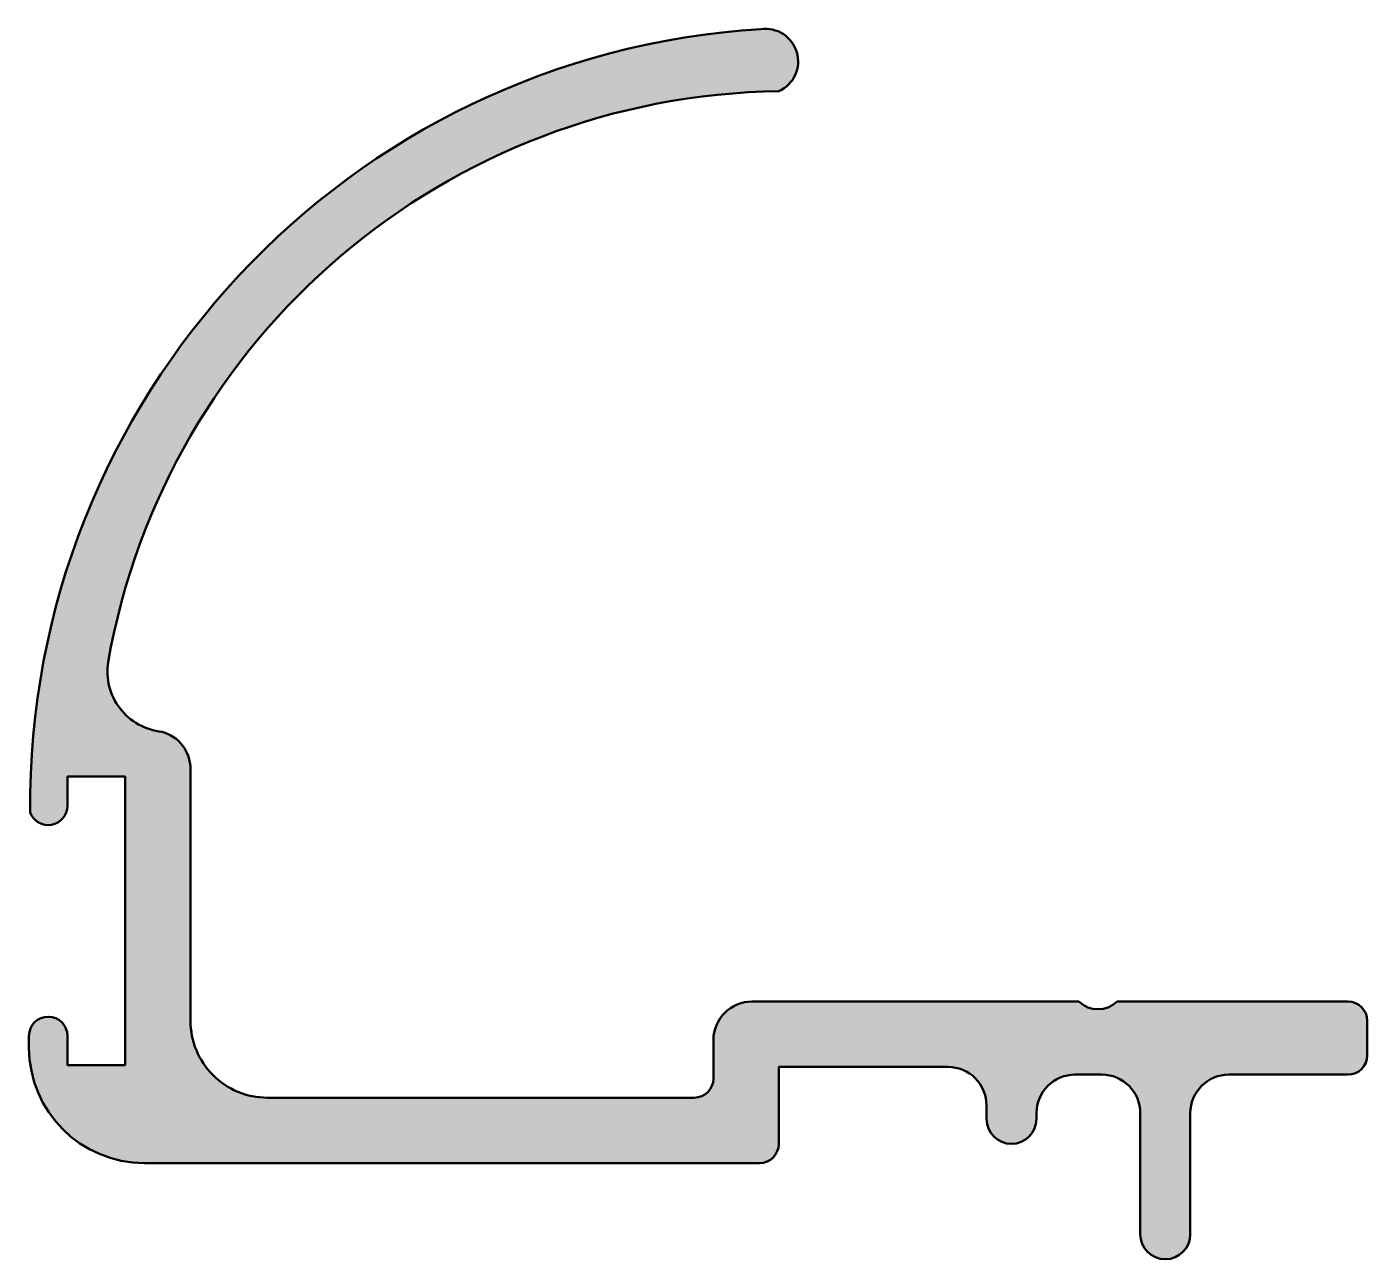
# Model space of a CAD drawing. Extents: x -19.6 to 15.3, y -5 to 27.1.
import ezdxf

# ---------------------------------------------------------------- set-up
doc = ezdxf.new("R2010")
doc.units = 0
doc.layers.add('0S-Alu contour', color=7, linetype='Continuous', lineweight=50)
doc.layers.add('0S-Alu hatch', color=252, linetype='Continuous', lineweight=25)

# ---------------------------------------------------------------- blocks, each defined once
blk = doc.blocks.new('189940__ABC3DD76_2F4B_4D2C_B52D_984A722CF051_')
at = {"layer": '0S-Alu hatch'}
h = blk.add_hatch(color=256, dxfattribs=at)
edge = h.paths.add_edge_path()
edge.add_ellipse((14.79997884048263, 1.199957478177938), major_axis=(-0.5000394716220118, 0), ratio=1, start_angle=180.0045225792304, end_angle=269.9954774208255, ccw=False)
edge.add_line((15.30001831054687, 1.199996948242672), (15.30001831054687, 0.300003051757812))
edge.add_ellipse((14.79997884048263, 0.3000425218220604), major_axis=(-0.5000394716220111, 0), ratio=1, start_angle=90.0045225791747, end_angle=179.9954774207698, ccw=False)
edge.add_line((14.80001831054687, -0.1999969482421875), (11.70001220703125, -0.1999969482421875))
edge.add_arc((11.69999415071556, -1.199978891926501), 0.9999819438473329, 89.99896543063728, 180.0010345700579)
edge.add_line((10.70001220703125, -1.199996948248171), (10.70001220703125, -4.349995374679565))
edge.add_ellipse((10.05000305175781, -4.349995374679567), major_axis=(-0.6500091552734375, 0), ratio=1, start_angle=0, end_angle=180, ccw=False)
edge.add_line((9.399993896484375, -4.349995374679567), (9.399993896484375, -1.199996948242187))
edge.add_arc((8.400024967846822, -1.199965876879742), 0.9999689291202848, 359.9982196868392, 450.0017803132481)
edge.add_line((8.399993896484375, -0.1999969482421877), (7.70001220703125, -0.1999969482421878))
edge.add_arc((7.69999415071556, -1.199978891926498), 0.9999819438473284, 89.99896543063703, 180.0010345700579)
edge.add_line((6.70001220703125, -1.199996948248167), (6.70001220703125, -1.349998474121093))
edge.add_ellipse((6.050003051757812, -1.349998474121095), major_axis=(-0.6500091552734375, 0), ratio=1, start_angle=0, end_angle=180, ccw=False)
edge.add_line((5.399993896484375, -1.349998474121095), (5.399993896484375, -1))
edge.add_arc((4.400024967846819, -0.9999689286375549), 0.9999689291202846, 359.9982196868392, 450.001780313248)
edge.add_line((4.399993896484375, 0), (0, 0))
edge.add_line((0, 0), (0, -2))
edge.add_ellipse((-0.500000187640975, -1.999999812359025), major_axis=(-0.5000001876410102, 0), ratio=1, start_angle=90.00002150206382, end_angle=179.999978502529, ccw=False)
edge.add_line((-0.5000000000000001, -2.5), (-16.5, -2.5))
edge.add_ellipse((-16.49913228585481, 0.5008677141451936), major_axis=(-3.000867839596878, 0), ratio=1, start_angle=0.016567327080679206, end_angle=89.98343267291551, ccw=False)
edge.add_line((-19.5, 0.5000000000002011), (-19.5, 0.8075959682464562))
edge.add_ellipse((-19, 0.8075959682464598), major_axis=(-0.5, 0), ratio=1, start_angle=180, end_angle=360, ccw=False)
edge.add_line((-18.5, 0.8075959682464598), (-18.5, 0.050000011920929))
edge.add_line((-18.5, 0.050000011920929), (-17, 0.050000011920929))
edge.add_line((-17, 0.050000011920929), (-17, 7.550000190734863))
edge.add_line((-17, 7.550000190734863), (-18.5, 7.550000190734863))
edge.add_line((-18.5, 7.550000190734863), (-18.5, 6.792404174804686))
edge.add_ellipse((-19.00000018091416, 6.792404114689409), major_axis=(-0.5000001809141673, 0), ratio=1, start_angle=19.999978505952924, end_angle=180.0000069360899, ccw=False)
edge.add_ellipse((0.7729619742828328, 6.785169414145157), major_axis=(-20.24347120405142, 0), ratio=1, start_angle=-86.47710238407831, end_angle=0.46354369128818007, ccw=False)
edge.add_ellipse((-0.3458141689196663, 26.15194487895257), major_axis=(-0.8477283881110992, 0), ratio=1, start_angle=114.31684569784969, end_angle=278.4884416701253, ccw=False)
edge.add_arc((0.2618991592050115, 7.402641122515849), 17.97864432499349, 90.82426321067948, 169.9774485925687)
edge.add_arc((-15.88163172601117, 10.28765135391435), 1.579692259219823, 171.1175343115737, 264.2050165549971)
edge.add_ellipse((-16.29948299488265, 7.750516159950488), major_axis=(-0.9994829374272614, 0), ratio=1, start_angle=179.9704109125481, end_angle=255.0198329347713, ccw=False)
edge.add_line((-15.30000019073486, 7.750000000000021), (-15.30000019073486, 1.199996948242187))
edge.add_arc((-13.30103077403765, 1.198966364939398), 1.998969682359572, 179.9704607444284, 270.029539255559)
edge.add_line((-13.30000019073487, -0.8000030517578125), (-2.199981689453125, -0.8000030517578123))
edge.add_arc((-2.200036793009288, -0.2999479482016489), 0.5000551065922307, 270.0063137065677, 359.9936862934301)
edge.add_line((-1.699981689453125, -0.3000030517578312), (-1.699981689453125, 0.6999969482421741))
edge.add_ellipse((-0.7000127608155697, 0.7000280196046317), major_axis=(-0.9999689291202852, 0), ratio=1, start_angle=-90.00178031324799, end_angle=0.001780313160793412, ccw=False)
edge.add_line((-0.6999816894531249, 1.699996948242187), (7.800018310546875, 1.699996948242187))
edge.add_arc((8.300018310546875, 2.225011084252981), 0.725010236487155, 226.3979514647015, 313.6020485352985)
edge.add_line((8.800018310546875, 1.699996948242187), (14.80001831054687, 1.699996948242187))
at = {"layer": '0S-Alu contour', "color": 7}
for points in [[(-15.30000019073486, 7.750000000000021), (-15.30000019073486, 1.199996948242187)], [(-18.5, 0.8075959682464598), (-18.5, 0.050000011920929), (-17, 0.050000011920929), (-17, 7.550000190734863), (-18.5, 7.550000190734863), (-18.5, 6.792404174804686)], [(-0.6999816894531249, 1.699996948242187), (7.800018310546875, 1.699996948242187)], [(8.800018310546875, 1.699996948242187), (14.80001831054687, 1.699996948242187)], [(15.30001831054687, 1.199996948242672), (15.30001831054687, 0.300003051757812)], [(-19.5, 0.5000000000002011), (-19.5, 0.8075959682464562)], [(-1.699981689453125, -0.3000030517578312), (-1.699981689453125, 0.6999969482421741)], [(4.399993896484375, 0), (0, 0), (0, -2)], [(8.399993896484375, -0.1999969482421877), (7.70001220703125, -0.1999969482421878)], [(14.80001831054687, -0.1999969482421875), (11.70001220703125, -0.1999969482421875)], [(-13.30000019073487, -0.8000030517578125), (-2.199981689453125, -0.8000030517578123)], [(5.399993896484375, -1.349998474121095), (5.399993896484375, -1)], [(6.70001220703125, -1.199996948248167), (6.70001220703125, -1.349998474121093)], [(9.399993896484375, -4.349995374679567), (9.399993896484375, -1.199996948242187)], [(10.70001220703125, -1.199996948248171), (10.70001220703125, -4.349995374679565)], [(-0.5000000000000001, -2.5), (-16.5, -2.5)]]:
    blk.add_lwpolyline(points, dxfattribs=at)
at = {"layer": '0S-Alu contour', "color": 7, "extrusion": (0, 0, -1)}
for centre, radius, start, end in [((-0.7729619742828328, 6.785169414145157), 20.24347120405142, 359.5364563087118, 86.47710238407832), ((0.3458141689196663, 26.15194487895257), 0.8477283881110992, 81.5115583298747, 245.6831543021503), ((16.29948299488265, 7.750516159950488), 0.9994829374272614, 104.9801670652287, 180.029589087452), ((19.00000018091416, 6.792404114689409), 0.5000001809141673, 179.9999930639101, 340.0000214940471), ((0.7000127608155697, 0.7000280196046317), 0.9999689291202852, 359.9982196868392, 90.00178031324798), ((-14.79997884048263, 1.199957478177938), 0.5000394716220118, 90.00452257917448, 179.9954774207696), ((19, 0.8075959682464598), 0.5, 0, 180), ((16.49913228585481, 0.5008677141451936), 3.000867839596878, 270.0165673270845, 359.9834326729193), ((-14.79997884048263, 0.3000425218220604), 0.5000394716220111, 180.0045225792303, 269.9954774208253), ((-6.050003051757812, -1.349998474121095), 0.6500091552734375, 180, 0), ((0.500000187640975, -1.999999812359025), 0.5000001876410102, 180.000021497471, 269.9999784979362), ((-10.05000305175781, -4.349995374679567), 0.6500091552734375, 180, 0)]:
    blk.add_arc(centre, radius, start, end, dxfattribs=at)
at = {"layer": '0S-Alu contour', "color": 7}
for centre, radius, start, end in [((0.2618991592050115, 7.402641122515849), 17.97864432499349, 90.82426321067948, 169.9774485925687), ((-15.88163172601117, 10.28765135391435), 1.579692259219823, 171.1175343115737, 264.2050165549971), ((8.300018310546875, 2.225011084252981), 0.725010236487155, 226.3979514647015, 313.6020485352985), ((-13.30103077403765, 1.198966364939398), 1.998969682359572, 179.9704607444284, 270.029539255559), ((4.400024967846819, -0.9999689286375549), 0.9999689291202846, 359.9982196868392, 90.001780313248), ((-2.200036793009288, -0.2999479482016489), 0.5000551065922307, 270.0063137065677, 359.9936862934301), ((7.69999415071556, -1.199978891926498), 0.9999819438473284, 89.99896543063703, 180.0010345700579), ((8.400024967846822, -1.199965876879742), 0.9999689291202848, 359.9982196868392, 90.0017803132481), ((11.69999415071556, -1.199978891926501), 0.9999819438473329, 89.99896543063728, 180.0010345700579)]:
    blk.add_arc(centre, radius, start, end, dxfattribs=at)
blk = doc.blocks.new('189940__D54AF072_1AD6_4B5D_BC37_97854864D673_')
at = {"layer": '0S-Alu contour', "color": 7}
blk.add_blockref('189940__ABC3DD76_2F4B_4D2C_B52D_984A722CF051_', (0, 0), dxfattribs=at)

msp = doc.modelspace()

# ---------------------------------------------------------------- block references
at = {"layer": '0S-Alu contour', "color": 7}
msp.add_blockref('189940__D54AF072_1AD6_4B5D_BC37_97854864D673_', (0, 0), dxfattribs=at)

doc.saveas('drawing.dxf')
